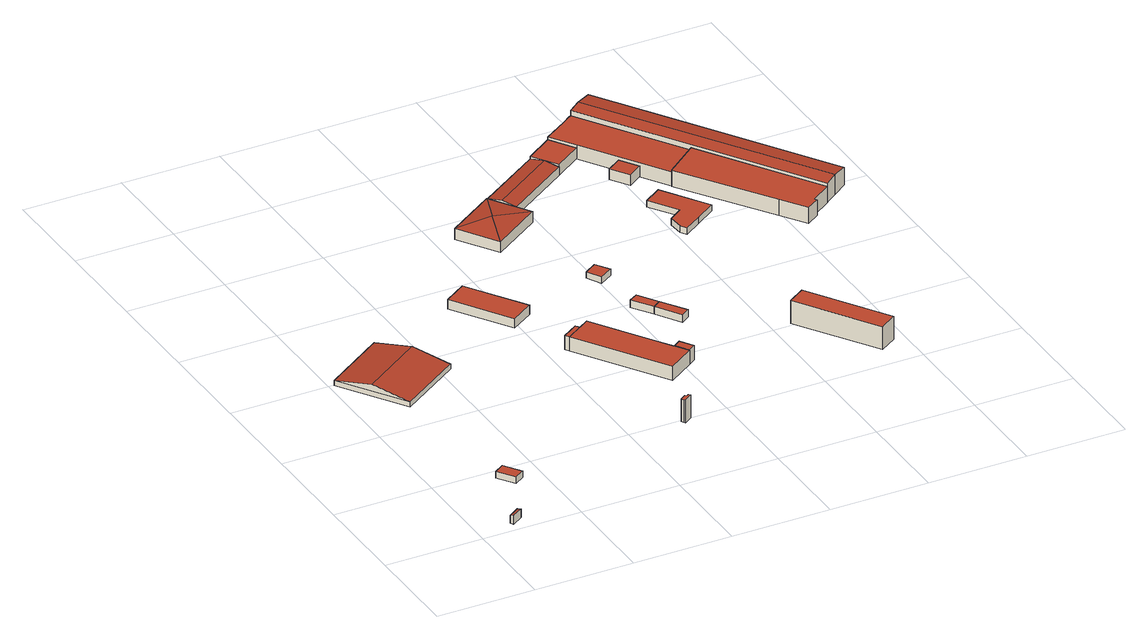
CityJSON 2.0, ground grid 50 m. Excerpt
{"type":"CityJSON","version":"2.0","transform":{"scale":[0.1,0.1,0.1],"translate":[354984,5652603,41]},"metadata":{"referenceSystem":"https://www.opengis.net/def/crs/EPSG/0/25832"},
"CityObjects":{
"building1":{"type":"Building","attributes":{"Geometrietyp2DReferenz":"3000","Gemeindeschluessel":"05315000","function":"31001_2000","roofType":"2100","measuredHeight":4.48},"geometry":[{"type":"Solid","lod":"2","boundaries":[[[[0,1,2,3]],[[4,5,1,0]],[[6,7,5,4]],[[3,2,7,6]],[[4,0,3,6]],[[1,5,7,2]]]],"semantics":{"surfaces":[{"type":"WallSurface"},{"type":"RoofSurface"},{"type":"GroundSurface"}],"values":[[0,0,0,0,1,2]]}}]},
"building2":{"type":"Building","attributes":{"Geometrietyp2DReferenz":"3000","Gemeindeschluessel":"05315000","function":"31001_2000","roofType":"1000","measuredHeight":3.46},"geometry":[{"type":"Solid","lod":"2","boundaries":[[[[8,9,10,11]],[[12,13,9,8]],[[14,15,13,12]],[[11,10,15,14]],[[12,8,11,14]],[[9,13,15,10]]]],"semantics":{"surfaces":[{"type":"WallSurface"},{"type":"RoofSurface"},{"type":"GroundSurface"}],"values":[[0,0,0,0,1,2]]}}]},
"building3":{"type":"Building","attributes":{"Geometrietyp2DReferenz":"3000","Gemeindeschluessel":"05315000","function":"31001_2111","roofType":"3100","measuredHeight":6.3,"storeysAboveGround":1},"address":[{"country":"Germany","locality":"Köln","thoroughfareNumber":"90","thoroughfareName":"Emdener Str."}],"geometry":[{"type":"Solid","lod":"2","boundaries":[[[[16,17,18,19]],[[20,21,17,16]],[[22,23,21,20]],[[19,18,23,22]],[[16,24,20]],[[22,25,19]],[[19,25,24,16]],[[20,24,25,22]],[[17,21,23,18]]]],"semantics":{"surfaces":[{"type":"WallSurface"},{"type":"RoofSurface"},{"type":"GroundSurface"}],"values":[[0,0,0,0,0,0,1,1,2]]}}]},
"building4":{"type":"Building","attributes":{"Geometrietyp2DReferenz":"3000","Gemeindeschluessel":"05315000","function":"31001_2111","roofType":"9999","measuredHeight":12},"address":[{"country":"Germany","locality":"Köln","thoroughfareNumber":"4","thoroughfareName":"Industriestr."}],"geometry":[{"type":"Solid","lod":"2","boundaries":[[[[26,27,28,29,30,31,32,33]],[[31,34,35,32]],[[30,36,34,31]],[[29,37,36,30]],[[28,38,37,29]],[[27,39,38,28]],[[26,40,39,27]],[[33,41,40,26]],[[32,35,41,33]],[[34,36,37,38,39,40,41,35]]]],"semantics":{"surfaces":[{"type":"RoofSurface"},{"type":"WallSurface"},{"type":"GroundSurface"}],"values":[[0,1,1,1,1,1,1,1,1,2]]}}]},
"building5":{"type":"Building","attributes":{"Geometrietyp2DReferenz":"3000","Gemeindeschluessel":"05315000","function":"31001_2111","roofType":"1000","measuredHeight":4.83,"storeysAboveGround":1},"address":[{"country":"Germany","locality":"Köln","thoroughfareNumber":"89","thoroughfareName":"Emdener Str."}],"geometry":[{"type":"Solid","lod":"2","boundaries":[[[[42,43,44,45]],[[46,47,43,42]],[[48,49,47,46]],[[45,44,49,48]],[[46,42,45,48]],[[43,47,49,44]]]],"semantics":{"surfaces":[{"type":"WallSurface"},{"type":"RoofSurface"},{"type":"GroundSurface"}],"values":[[0,0,0,0,1,2]]}}]},
"building6":{"type":"Building","attributes":{"Gemeindeschluessel":"05315000","Geometrietyp2DReferenz":"3000","function":"31001_2111"},"address":[{"country":"Germany","locality":"Köln","thoroughfareNumber":"87","thoroughfareName":"Emdener Str."}],"children":["building6-1","building6-2","building6-3"]},
"building6-1":{"type":"BuildingPart","attributes":{"roofType":"1000","measuredHeight":7.37,"storeysAboveGround":1},"parents":["building6"],"geometry":[{"type":"Solid","lod":"2","boundaries":[[[[50,51,52,53]],[[54,55,51,50]],[[56,57,55,54]],[[58,59,60,61]],[[62,63,59,58]],[[61,56,54,50,53,62,58]],[[52,51,55,57,60,59,63]],[[53,52,63,62]],[[56,61,60,57]]]],"semantics":{"surfaces":[{"type":"WallSurface"},{"type":"RoofSurface"},{"type":"GroundSurface"},{"type":"ClosureSurface"}],"values":[[0,0,0,0,0,1,2,3,3]]}}]},
"building6-2":{"type":"BuildingPart","attributes":{"roofType":"1000","measuredHeight":7.37,"storeysAboveGround":1},"parents":["building6"],"geometry":[{"type":"Solid","lod":"2","boundaries":[[[[64,65,63,62]],[[66,67,65,64]],[[53,52,67,66]],[[66,64,62,53]],[[65,67,52,63]],[[62,63,52,53]]]],"semantics":{"surfaces":[{"type":"WallSurface"},{"type":"RoofSurface"},{"type":"GroundSurface"},{"type":"ClosureSurface"}],"values":[[0,0,0,1,2,3]]}}]},
"building6-3":{"type":"BuildingPart","attributes":{"roofType":"1000","measuredHeight":7.74,"storeysAboveGround":1},"parents":["building6"],"geometry":[{"type":"MultiSurface","lod":"2","boundaries":[[[68,69,57,70]],[[71,72,69,68]],[[73,60,72,71]],[[71,68,70,73]],[[69,72,60,57]],[[73,70,56,61]],[[57,60,61,56]]],"semantics":{"surfaces":[{"type":"WallSurface"},{"type":"RoofSurface"},{"type":"GroundSurface"},{"type":"ClosureSurface"}],"values":[0,0,0,1,2,0,3]}}]},
"building7":{"type":"Building","attributes":{"Geometrietyp2DReferenz":"3000","Gemeindeschluessel":"05315000","function":"31001_2000","roofType":"3500","measuredHeight":7.57,"storeysAboveGround":1},"address":[{"country":"Germany","locality":"Köln","thoroughfareNumber":"92","thoroughfareName":"Emdener Str."}],"geometry":[{"type":"Solid","lod":"2","boundaries":[[[[74,75,76,77]],[[78,79,75,74]],[[80,81,79,78]],[[77,76,81,80]],[[77,82,74]],[[74,82,78]],[[78,82,80]],[[80,82,77]],[[75,79,81,76]]]],"semantics":{"surfaces":[{"type":"WallSurface"},{"type":"RoofSurface"},{"type":"GroundSurface"}],"values":[[0,0,0,0,1,1,1,1,2]]}}]},
"building8":{"type":"Building","attributes":{"Geometrietyp2DReferenz":"3000","Gemeindeschluessel":"05315000","function":"31001_2000","roofType":"1000","measuredHeight":3.89,"storeysAboveGround":1},"address":[{"country":"Germany","locality":"Köln","thoroughfareNumber":"142","thoroughfareName":"Emdener Str."}],"geometry":[{"type":"Solid","lod":"2","boundaries":[[[[83,84,85,86]],[[87,88,84,83]],[[89,90,88,87]],[[86,85,90,89]],[[87,83,86,89]],[[84,88,90,85]]]],"semantics":{"surfaces":[{"type":"WallSurface"},{"type":"RoofSurface"},{"type":"GroundSurface"}],"values":[[0,0,0,0,1,2]]}}]},
"building9":{"type":"Building","attributes":{"Geometrietyp2DReferenz":"3000","Gemeindeschluessel":"05315000","function":"31001_2111","roofType":"1000","measuredHeight":4.06,"storeysAboveGround":1},"address":[{"country":"Germany","locality":"Köln","thoroughfareNumber":"142","thoroughfareName":"Emdener Str."}],"geometry":[{"type":"Solid","lod":"2","boundaries":[[[[91,92,93,83]],[[94,95,92,91]],[[87,96,95,94]],[[83,93,96,87]],[[94,91,83,87]],[[92,95,96,93]]]],"semantics":{"surfaces":[{"type":"WallSurface"},{"type":"RoofSurface"},{"type":"GroundSurface"}],"values":[[0,0,0,0,1,2]]}}]},
"building10":{"type":"Building","attributes":{"Geometrietyp2DReferenz":"3000","Gemeindeschluessel":"05315000","function":"31001_2111","roofType":"1000","measuredHeight":3.26,"storeysAboveGround":1},"address":[{"country":"Germany","locality":"Köln","thoroughfareNumber":"7","thoroughfareName":"Emdener Str."}],"geometry":[{"type":"Solid","lod":"2","boundaries":[[[[97,98,99,100]],[[101,102,98,97]],[[103,104,102,101]],[[100,99,104,103]],[[101,97,100,103]],[[98,102,104,99]]]],"semantics":{"surfaces":[{"type":"WallSurface"},{"type":"RoofSurface"},{"type":"GroundSurface"}],"values":[[0,0,0,0,1,2]]}}]},
"building11":{"type":"Building","attributes":{"Geometrietyp2DReferenz":"3000","Gemeindeschluessel":"05315000","function":"31001_2111","roofType":"3100","measuredHeight":5.74,"storeysAboveGround":1},"address":[{"country":"Germany","locality":"Köln","thoroughfareNumber":"92","thoroughfareName":"Emdener Str."}],"geometry":[{"type":"Solid","lod":"2","boundaries":[[[[105,106,107,108]],[[109,110,106,105]],[[111,112,110,109]],[[108,107,112,111]],[[105,113,109]],[[111,114,108]],[[108,114,113,105]],[[109,113,114,111]],[[106,110,112,107]]]],"semantics":{"surfaces":[{"type":"WallSurface"},{"type":"RoofSurface"},{"type":"GroundSurface"}],"values":[[0,0,0,0,0,0,1,1,2]]}}]},
"building12":{"type":"Building","attributes":{"Geometrietyp2DReferenz":"3000","Gemeindeschluessel":"05315000","function":"31001_2111","roofType":"9999","measuredHeight":12,"storeysAboveGround":1},"address":[{"country":"Germany","locality":"Köln","thoroughfareNumber":"84","thoroughfareName":"Emdener Str."}],"geometry":[{"type":"Solid","lod":"2","boundaries":[[[[115,116,117,118]],[[116,119,120,117]],[[115,121,119,116]],[[118,122,121,115]],[[117,120,122,118]],[[119,121,122,120]]]],"semantics":{"surfaces":[{"type":"RoofSurface"},{"type":"WallSurface"},{"type":"GroundSurface"}],"values":[[0,1,1,1,1,2]]}}]},
"building13":{"type":"Building","attributes":{"Geometrietyp2DReferenz":"3000","Gemeindeschluessel":"05315000","function":"31001_2111","roofType":"1000","measuredHeight":5.62,"storeysAboveGround":1},"address":[{"country":"Germany","locality":"Köln","thoroughfareNumber":"93","thoroughfareName":"Emdener Str."}],"geometry":[{"type":"Solid","lod":"2","boundaries":[[[[123,124,125,126]],[[127,107,124,123]],[[128,112,107,127]],[[126,125,112,128]],[[127,123,126,128]],[[124,107,112,125]]]],"semantics":{"surfaces":[{"type":"WallSurface"},{"type":"RoofSurface"},{"type":"GroundSurface"}],"values":[[0,0,0,0,1,2]]}}]},
"building14":{"type":"Building","attributes":{"Geometrietyp2DReferenz":"3000","Gemeindeschluessel":"05315000","function":"31001_2111","roofType":"1000","measuredHeight":3.23,"storeysAboveGround":1},"address":[{"country":"Germany","locality":"Köln","thoroughfareNumber":"94","thoroughfareName":"Emdener Str."}],"geometry":[{"type":"Solid","lod":"2","boundaries":[[[[129,130,131,132]],[[133,134,130,129]],[[135,136,134,133]],[[137,138,136,135]],[[139,140,138,137]],[[141,142,140,139]],[[143,144,142,141]],[[132,131,144,143]],[[141,139,137,135,133,129,132,143]],[[130,134,136,138,140,142,144,131]]]],"semantics":{"surfaces":[{"type":"WallSurface"},{"type":"RoofSurface"},{"type":"GroundSurface"}],"values":[[0,0,0,0,0,0,0,0,1,2]]}}]},
"building15":{"type":"Building","attributes":{"Geometrietyp2DReferenz":"3000","Gemeindeschluessel":"05315000","function":"51009_1610","roofType":"1000","measuredHeight":5.57},"geometry":[{"type":"Solid","lod":"2","boundaries":[[[[145,146,147,148]],[[149,150,146,145]],[[151,152,150,149]],[[148,147,152,151]],[[149,145,148,151]],[[146,150,152,147]]]],"semantics":{"surfaces":[{"type":"WallSurface"},{"type":"RoofSurface"},{"type":"GroundSurface"}],"values":[[0,0,0,0,1,2]]}}]},
"building16":{"type":"Building","attributes":{"Gemeindeschluessel":"05315000","Geometrietyp2DReferenz":"3000","function":"31001_2111"},"address":[{"country":"Germany","locality":"Köln","thoroughfareNumber":"95","thoroughfareName":"Emdener Str."}],"children":["building16-1","building16-2","building16-3"]},
"building16-1":{"type":"BuildingPart","attributes":{"roofType":"3100","measuredHeight":10.56,"storeysAboveGround":1},"parents":["building16"],"geometry":[{"type":"MultiSurface","lod":"2","boundaries":[[[153,154,155,156]],[[157,158,154,153]],[[159,160,158,157]],[[161,162,160,159]],[[163,164,162,161]],[[165,166,164,163]],[[161,159,157,153,163]],[[156,165,163,153]],[[154,158,160,162,164,166,155]],[[165,156,167,168,169,170]],[[170,169,171,166]],[[168,167,155,171]]],"semantics":{"surfaces":[{"type":"WallSurface"},{"type":"RoofSurface"},{"type":"GroundSurface"},{"type":"ClosureSurface"}],"values":[0,0,0,0,0,0,1,1,2,0,3,3]}}]},
"building16-2":{"type":"BuildingPart","attributes":{"roofType":"1000","measuredHeight":8.4,"storeysAboveGround":1},"address":[{"country":"Germany","locality":"Köln","thoroughfareNumber":"95","thoroughfareName":"Emdener Str."}],"parents":["building16"],"geometry":[{"type":"MultiSurface","lod":"2","boundaries":[[[172,173,174,175]],[[176,177,178,170]],[[179,180,177,176]],[[181,182,180,179]],[[183,184,182,181]],[[175,174,184,183]],[[181,179,176,170,169,172,175,183]],[[173,185,178,177,180,182,184,174]],[[172,169,168,186]],[[185,173,186,168]],[[171,166,178,185]],[[169,170,166,171]]],"semantics":{"surfaces":[{"type":"WallSurface"},{"type":"RoofSurface"},{"type":"GroundSurface"},{"type":"ClosureSurface"}],"values":[0,0,0,0,0,0,1,2,0,3,0,3]}}]},
"building16-3":{"type":"BuildingPart","attributes":{"roofType":"1000","measuredHeight":7.13,"storeysAboveGround":1},"parents":["building16"],"geometry":[{"type":"MultiSurface","lod":"2","boundaries":[[[187,188,189,190]],[[191,192,188,187]],[[193,194,192,191]],[[167,195,194,193]],[[190,189,173,186]],[[168,167,193,191,187,190,186]],[[188,192,194,195,185,173,189]],[[155,171,185,195]],[[167,168,171,155]],[[168,186,173,185]]],"semantics":{"surfaces":[{"type":"WallSurface"},{"type":"RoofSurface"},{"type":"GroundSurface"},{"type":"ClosureSurface"}],"values":[0,0,0,0,0,1,2,0,3,3]}}]}
},
"vertices":[
[149,23,71],[149,23,30],[160,7,30],[160,7,75],[204,60,71],[204,60,30],[215,43,75],[215,43,30],
[386,352,62],[386,352,28],[328,439,28],[328,439,62],[336,319,62],[336,319,28],[278,406,62],[278,406,28],
[225,1132,54],[225,1132,27],[538,1339,27],[538,1339,54],[9,1457,54],[9,1457,27],[321,1665,54],[321,1665,27],[117,1294,90],[430,1502,90],
[1262,455,135],[1266,450,135],[1307,477,135],[1303,483,135],[1299,490,135],[1287,482,135],[1282,489,135],[1253,470,135],[1287,482,15],[1282,489,15],[1299,490,15],[1303,483,15],[1307,477,15],[1266,450,15],[1262,455,15],[1253,470,15],
[1076,1599,74],[1076,1599,25],[887,1888,25],[887,1888,74],[961,1524,74],[961,1524,25],[772,1813,74],[772,1813,25],
[1239,1356,75],[1239,1356,1],[1187,1322,1],[1187,1322,75],[1425,1072,75],[1425,1072,1],[1487,977,75],[1487,977,1],[1397,825,75],[1397,825,1],[1530,912,1],[1530,912,75],[1106,1269,75],[1106,1269,1],
[1093,1289,75],[1093,1289,1],[1173,1342,75],[1173,1342,1],
[1523,1001,78],[1523,1001,1],[1487,977,78],[1566,936,78],[1566,936,1],[1530,912,78],
[1223,2156,68],[1223,2156,12],[1473,2321,12],[1473,2321,68],[1092,2354,68],[1092,2354,12],[1342,2519,68],[1342,2519,12],[1278,2345,87],
[1622,1382,56],[1622,1382,17],[1556,1482,17],[1556,1482,56],[1580,1353,56],[1580,1353,17],[1513,1454,56],[1513,1454,17],
[1704,1258,56],[1704,1258,16],[1622,1382,16],[1661,1230,56],[1661,1230,16],[1580,1353,16],
[1568,1749,45],[1568,1749,12],[1522,1820,12],[1522,1820,45],[1500,1705,45],[1500,1705,12],[1459,1778,45],[1459,1778,12],
[1436,2409,56],[1436,2409,12],[1767,2628,12],[1767,2628,56],[1354,2533,56],[1354,2533,12],[1685,2752,56],[1685,2752,12],[1395,2471,69],[1726,2690,69],
[2351,609,131],[2437,665,131],[2178,1061,131],[2091,1004,131],[2437,665,11],[2178,1061,11],[2351,609,11],[2091,1004,11],
[1906,2720,68],[1906,2720,12],[1824,2844,12],[1824,2844,68],[1767,2628,68],[1685,2752,68],
[2232,2034,44],[2232,2034,11],[2080,2263,11],[2080,2263,44],[2128,1965,44],[2128,1965,11],[2040,1906,44],[2040,1906,11],[2020,1936,44],[2020,1936,11],[2013,2012,44],[2013,2012,11],[2084,2062,44],[2084,2062,11],[1990,2203,44],[1990,2203,11],
[2084,2450,67],[2084,2450,11],[2024,2541,11],[2024,2541,67],[2011,2401,67],[2011,2401,11],[1950,2492,67],[1950,2492,11],
[2059,2999,118],[2059,2999,13],[2001,2961,13],[2001,2961,110],[2139,3052,106],[2139,3052,13],[2373,2697,106],[2373,2697,13],[2863,1954,106],[2863,1954,13],[2788,1901,118],[2788,1901,13],[2728,1860,109],[2728,1860,13],[2001,2961,83],[2342,2443,83],[2342,2443,95],[2728,1860,95],[2342,2443,13],
[2175,2312,95],[2175,2312,11],[2171,2309,11],[2171,2309,95],[2625,1789,95],[2625,1789,11],[2728,1860,11],[2632,1778,95],[2632,1778,11],[2567,1734,95],[2567,1734,11],[2481,1859,95],[2481,1859,11],[2342,2443,11],[2175,2312,83],
[1824,2844,83],[1824,2844,11],[1906,2720,11],[1906,2720,83],[1949,2926,83],[1949,2926,11],[1991,2954,83],[1991,2954,11],[2001,2961,11]
]}
